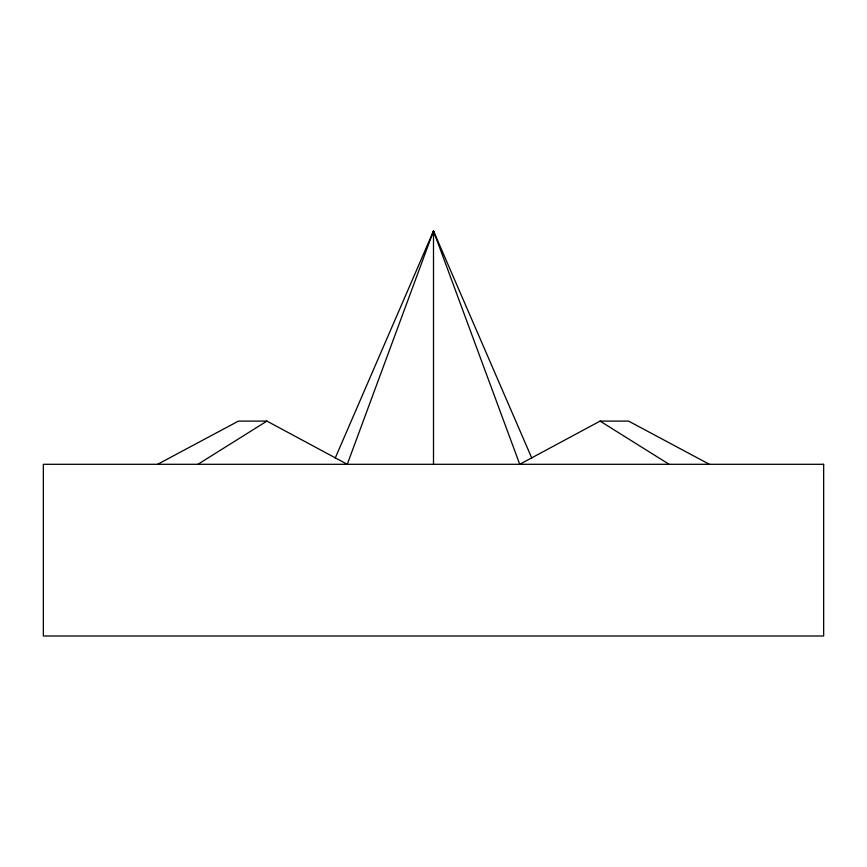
<?xml version="1.0" encoding="UTF-8"?>
<svg xmlns="http://www.w3.org/2000/svg" width="867" height="867" viewBox="0 0 867 867"><rect width="100%" height="100%" fill="white"/><g stroke="black" fill="none" stroke-linecap="round" stroke-linejoin="round"><path stroke-width="1.3" d="M531.796 458.101L433.5 231.001L347.266 464.3L266.917 421.102L238.425 421.102L157.621 464.3M335.204 458.101L433.5 231.001L519.734 464.3L600.083 421.102L628.575 421.102L709.379 464.3M197.914 464.3L266.917 421.102M600.083 421.102L669.086 464.3M433.5 231.001L433.5 464.3M823.65 464.3L43.35 464.3L43.35 635.999L823.65 635.999L823.65 464.3"/></g></svg>
